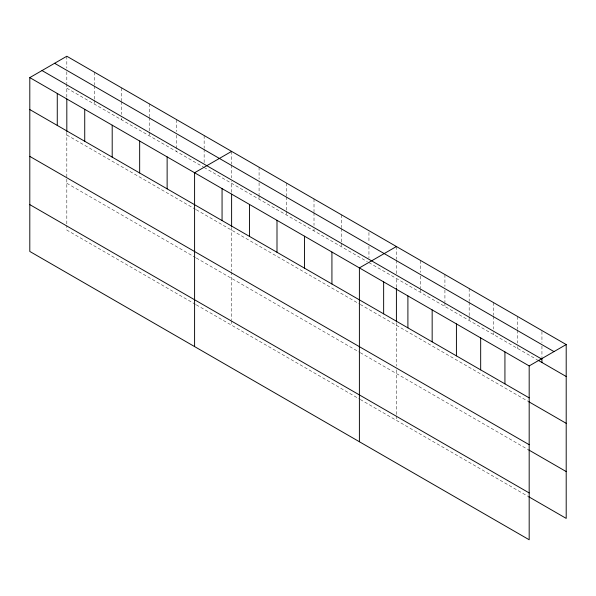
<?xml version="1.0" encoding="UTF-8"?>
<svg xmlns="http://www.w3.org/2000/svg" width="596" height="596" viewBox="0 0 596 596"><rect width="100%" height="100%" fill="white"/><g stroke="black" fill="none" stroke-linecap="round" stroke-linejoin="round"><path stroke-width="0.45" stroke-dasharray="2.98 2.23" d="M66.819 97.193L66.819 84.535M231.613 192.337L231.613 181.504M396.407 287.481L396.407 278.474M66.819 88.186L203.363 167.022M204.145 167.469L367.374 261.711M368.946 262.62L537.249 359.79M66.819 135.009L195.518 209.315M196.3 209.762L359.53 304.005M360.312 304.459L527.862 401.19M66.819 183.255L195.518 257.554M196.3 258.008L359.53 352.243M360.312 352.698L527.862 449.436M195.518 304.377L66.819 230.078L66.819 225.571M196.3 304.832L359.53 399.067M360.312 399.521L527.862 496.259M541.943 331.465L541.943 342.417M541.943 346.067L541.943 357.019M517.686 316.543L517.686 329.327M517.686 330.236L517.686 343.02M517.686 346.671L517.686 348.496M493.436 302.545L493.436 315.321M493.436 316.23L493.436 329.014M493.436 332.665L493.436 334.49M469.179 288.538L469.179 301.315M469.179 302.232L469.179 315.925M469.179 316.834L469.179 320.484M444.921 274.532L444.921 286.4M444.921 290.051L444.921 301.919M444.921 302.828L444.921 306.486M420.664 260.526L420.664 272.394M420.664 276.045L420.664 287.913M420.664 288.829L420.664 292.48M396.407 246.528L396.407 259.305M396.407 260.221L396.407 273.907M396.407 322.6L396.407 366.115M396.407 369.833L396.407 414.958M396.407 415.859L396.407 420.366M368.946 232.492L368.946 242.535M368.946 246.185L368.946 258.053M341.478 214.813L341.478 227.59M341.478 228.506L341.478 242.192M341.478 243.108L341.478 246.759M314.01 198.952L314.01 211.736M314.01 212.645L314.01 225.422M314.01 229.073L314.01 230.905M286.542 183.099L286.542 195.875M286.542 196.792L286.542 210.477M286.542 211.394L286.542 215.044M259.081 167.238L259.081 179.105M259.081 182.756L259.081 194.624M259.081 195.533L259.081 199.191M231.613 151.384L231.613 164.161M231.613 165.077L231.613 177.854M231.613 227.448L231.613 270.971M231.613 271.903L231.613 319.814M231.613 320.715L231.613 325.222M204.145 135.523L204.145 148.3M204.145 149.216L204.145 162.909M176.684 119.669L176.684 131.53M176.684 135.188L176.684 151.615M149.216 103.808L149.216 116.585M149.216 117.501L149.216 131.195M149.216 132.103L149.216 135.754M121.748 87.955L121.748 100.731M121.748 101.64L121.748 114.425M121.748 118.075L121.748 119.9M94.28 72.094L94.28 84.87M94.28 85.787L94.28 99.48M94.28 100.389L94.28 104.039M66.819 56.24L66.819 68.1M66.819 71.758L66.819 83.619M66.819 132.305L66.819 224.67"/><path stroke-width="0.89" d="M66.819 98.988L66.819 131.411M231.613 194.132L231.613 226.555M396.407 288.382L396.407 321.698M29.8 77.607L529.181 365.922L529.181 539.76L29.8 251.445L29.8 77.607L66.819 56.24L566.2 344.555L566.2 518.393L528.645 496.706M231.613 151.384L194.594 172.751L194.594 346.589M396.407 246.528L359.395 267.895L359.395 441.733M529.181 365.922L566.2 344.555M54.601 63.288L553.982 351.603M42.018 70.559L541.399 358.874M538.032 360.237L566.2 376.501M29.8 109.56L529.181 397.875M528.645 401.644L566.2 423.324M29.8 156.383L529.181 444.698M528.645 449.883L566.2 471.57M29.8 204.622L529.181 492.937M541.943 357.935L541.943 362.495M504.931 351.923L504.931 383.869M480.674 337.917L480.674 369.863M456.417 323.911L456.417 355.864M432.16 309.913L432.16 341.858M407.902 295.907L407.902 327.852M383.645 281.901L383.645 313.846M331.927 252.041L331.927 283.987M304.459 236.18L304.459 268.133M276.998 220.326L276.998 252.272M249.53 204.465L249.53 236.418M222.062 188.612L222.062 220.557M167.133 156.897L167.133 188.843M139.665 141.036L139.665 172.989M112.197 125.182L112.197 157.128M84.729 109.321L84.729 141.274M57.268 93.468L57.268 125.413"/></g></svg>
